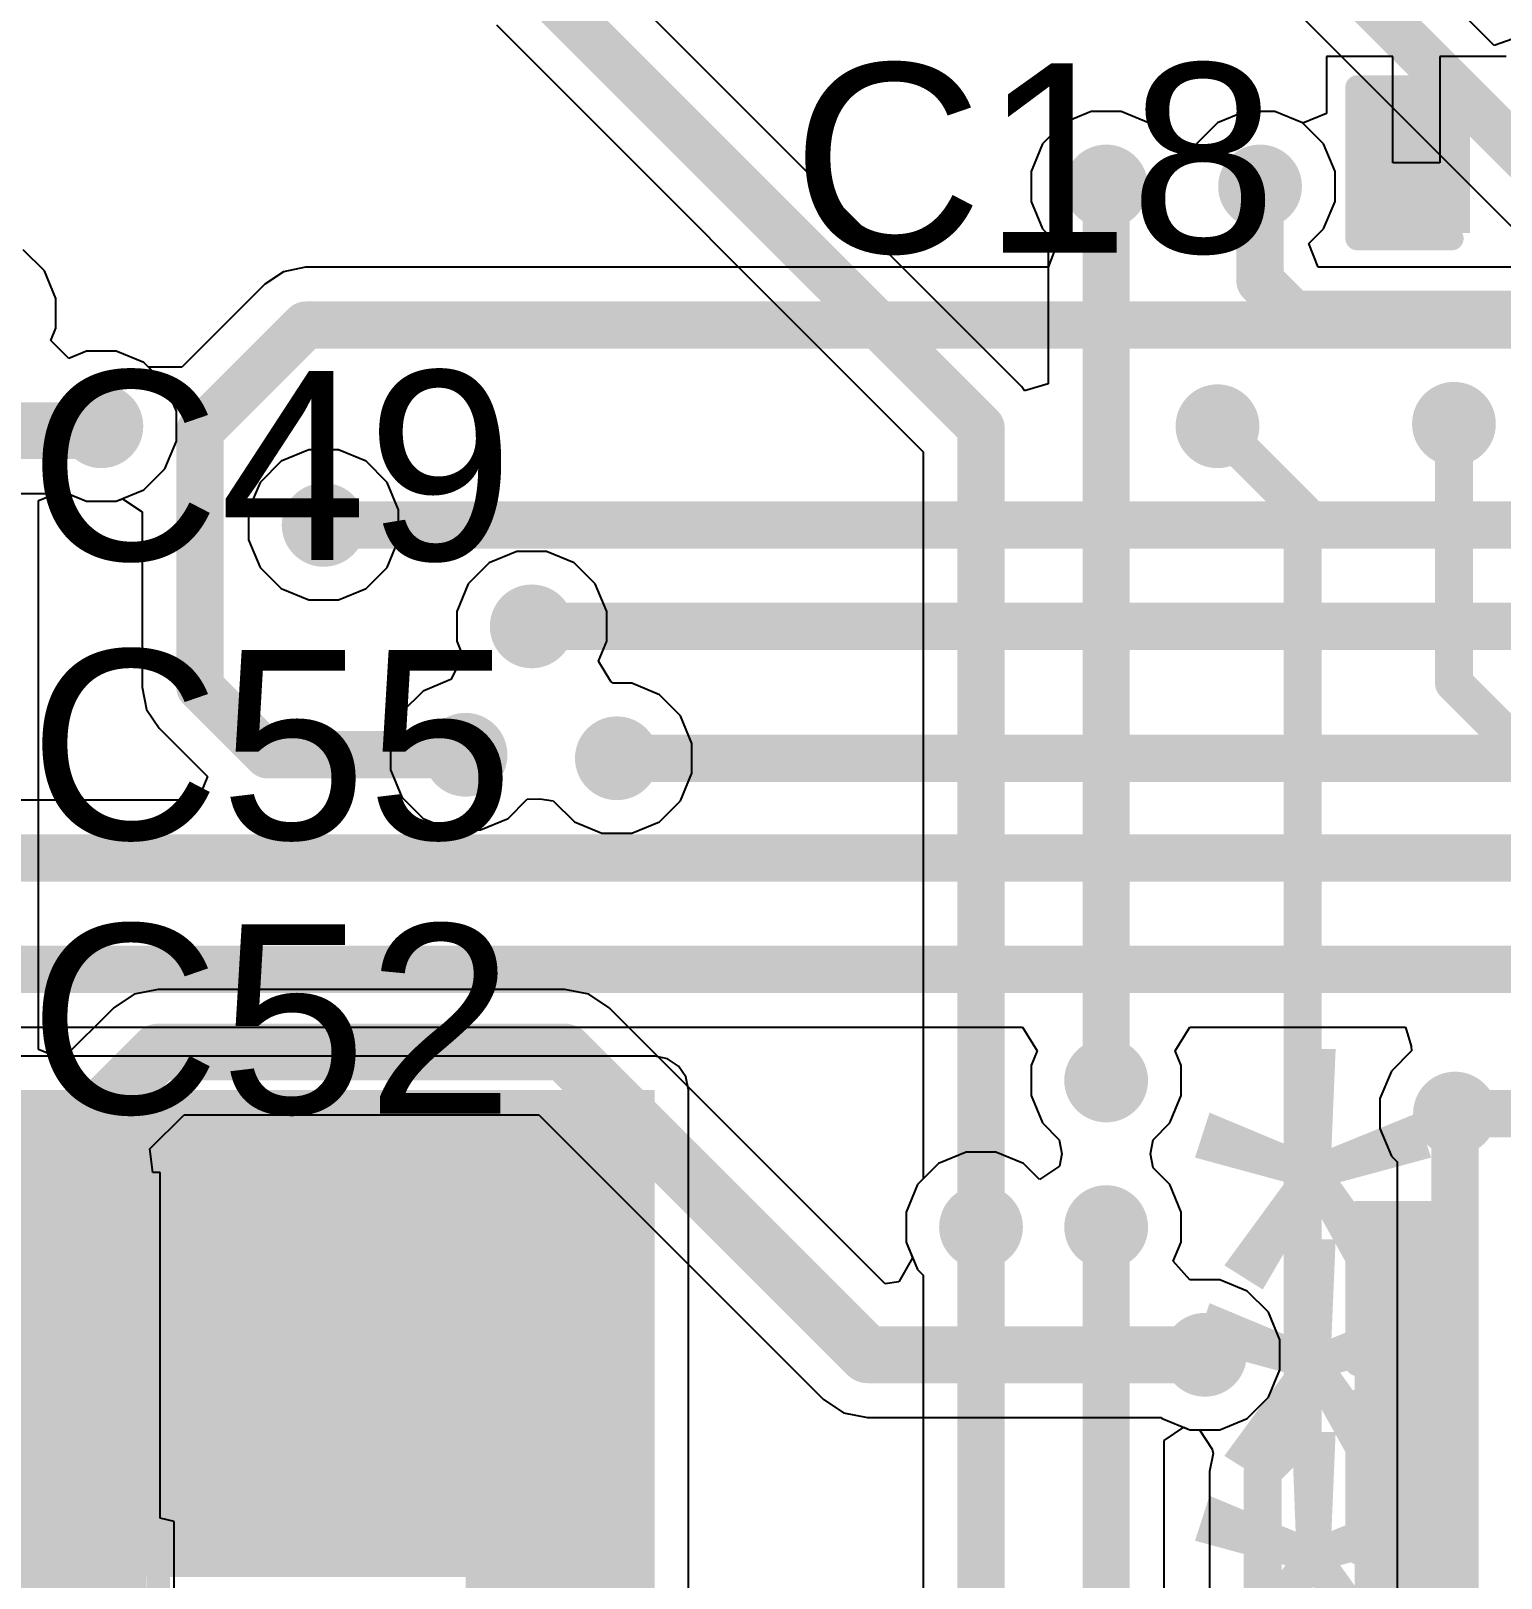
# Model space of a CAD drawing. Header units: millimetres. Extents: x -5.5 to 48.8, y -1.4 to 42.1.
# Drawn here: x 8.18 to 16.08, y 19.15 to 27.45 of the extents above; entities that cross this region are included whole.
import ezdxf

# ---------------------------------------------------------------- set-up
doc = ezdxf.new("R2010")
doc.units = ezdxf.units.MM
for name, color, linetype in [('BottomLayer', 5, 'Continuous'), ('TopLayer', 1, 'Continuous'), ('TopOverlay', 2, 'Continuous'), ('TopPaste', 8, 'Continuous'), ('TopSolder', 216, 'Continuous'), ('ViaHoleLayer', 16, 'Continuous')]:
    doc.layers.add(name, color=color, linetype=linetype)
doc.styles.add('Arial', font='', dxfattribs={"height": 0.2})
doc.styles.get('Arial').set_extended_font_data('Arial')

# ---------------------------------------------------------------- blocks, each defined once
blk = doc.blocks.new('HTSSOP_16_27')
at = {"layer": 'TopLayer'}
for points in [[(-3.65, 2.5), (-2.15, 2.5), (-2.15, 2.05), (-3.65, 2.05)], [(-1.7, 2.5), (1.7, 2.5), (1.7, -2.5), (-1.7, -2.5)], [(2.15, 2.5), (3.65, 2.5), (3.65, 2.05), (2.15, 2.05)], [(-3.65, 1.85), (-2.15, 1.85), (-2.15, 1.4), (-3.65, 1.4)], [(2.15, 1.85), (3.65, 1.85), (3.65, 1.4), (2.15, 1.4)], [(-3.65, 1.2), (-2.15, 1.2), (-2.15, 0.75), (-3.65, 0.75)], [(2.15, 1.2), (3.65, 1.2), (3.65, 0.75), (2.15, 0.75)], [(-3.65, 0.55), (-2.15, 0.55), (-2.15, 0.1), (-3.65, 0.1)], [(2.15, 0.55), (3.65, 0.55), (3.65, 0.1), (2.15, 0.1)], [(-3.65, -0.1), (-2.15, -0.1), (-2.15, -0.55), (-3.65, -0.55)], [(2.15, -0.1), (3.65, -0.1), (3.65, -0.55), (2.15, -0.55)], [(-3.65, -0.75), (-2.15, -0.75), (-2.15, -1.2), (-3.65, -1.2)], [(2.15, -0.75), (3.65, -0.75), (3.65, -1.2), (2.15, -1.2)], [(-3.65, -1.4), (-2.15, -1.4), (-2.15, -1.85), (-3.65, -1.85)], [(2.15, -1.4), (3.65, -1.4), (3.65, -1.85), (2.15, -1.85)], [(-3.65, -2.05), (-2.15, -2.05), (-2.15, -2.5), (-3.65, -2.5)], [(2.15, -2.05), (3.65, -2.05), (3.65, -2.5), (2.15, -2.5)]]:
    blk.add_hatch(color=1, dxfattribs=at).paths.add_polyline_path(points)
at = {"layer": 'TopPaste'}
for points in [[(-3.65, 2.5), (-2.15, 2.5), (-2.15, 2.05), (-3.65, 2.05)], [(-1.7, 2.5), (1.7, 2.5), (1.7, -2.5), (-1.7, -2.5)], [(2.15, 2.5), (3.65, 2.5), (3.65, 2.05), (2.15, 2.05)], [(-3.65, 1.85), (-2.15, 1.85), (-2.15, 1.4), (-3.65, 1.4)], [(2.15, 1.85), (3.65, 1.85), (3.65, 1.4), (2.15, 1.4)], [(-3.65, 1.2), (-2.15, 1.2), (-2.15, 0.75), (-3.65, 0.75)], [(2.15, 1.2), (3.65, 1.2), (3.65, 0.75), (2.15, 0.75)], [(-3.65, 0.55), (-2.15, 0.55), (-2.15, 0.1), (-3.65, 0.1)], [(2.15, 0.55), (3.65, 0.55), (3.65, 0.1), (2.15, 0.1)], [(-3.65, -0.1), (-2.15, -0.1), (-2.15, -0.55), (-3.65, -0.55)], [(2.15, -0.1), (3.65, -0.1), (3.65, -0.55), (2.15, -0.55)], [(-3.65, -0.75), (-2.15, -0.75), (-2.15, -1.2), (-3.65, -1.2)], [(2.15, -0.75), (3.65, -0.75), (3.65, -1.2), (2.15, -1.2)], [(-3.65, -1.4), (-2.15, -1.4), (-2.15, -1.85), (-3.65, -1.85)], [(2.15, -1.4), (3.65, -1.4), (3.65, -1.85), (2.15, -1.85)], [(-3.65, -2.05), (-2.15, -2.05), (-2.15, -2.5), (-3.65, -2.5)], [(2.15, -2.05), (3.65, -2.05), (3.65, -2.5), (2.15, -2.5)]]:
    blk.add_hatch(color=8, dxfattribs=at).paths.add_polyline_path(points)
at = {"layer": 'TopSolder'}
for points in [[(-3.7516, 2.6016), (-2.0484, 2.6016), (-2.0484, 1.9484), (-3.7516, 1.9484)], [(-1.8016, 2.6016), (1.8016, 2.6016), (1.8016, -2.6016), (-1.8016, -2.6016)], [(2.0484, 2.6016), (3.7516, 2.6016), (3.7516, 1.9484), (2.0484, 1.9484)], [(-3.7516, 1.9516), (-2.0484, 1.9516), (-2.0484, 1.2984), (-3.7516, 1.2984)], [(2.0484, 1.9516), (3.7516, 1.9516), (3.7516, 1.2984), (2.0484, 1.2984)], [(-3.7516, 1.3016), (-2.0484, 1.3016), (-2.0484, 0.6484), (-3.7516, 0.6484)], [(2.0484, 1.3016), (3.7516, 1.3016), (3.7516, 0.6484), (2.0484, 0.6484)], [(-3.7516, 0.6516), (-2.0484, 0.6516), (-2.0484, -0.0016), (-3.7516, -0.0016)], [(2.0484, 0.6516), (3.7516, 0.6516), (3.7516, -0.0016), (2.0484, -0.0016)], [(-3.7516, 0.0016), (-2.0484, 0.0016), (-2.0484, -0.6516), (-3.7516, -0.6516)], [(2.0484, 0.0016), (3.7516, 0.0016), (3.7516, -0.6516), (2.0484, -0.6516)], [(-3.7516, -0.6484), (-2.0484, -0.6484), (-2.0484, -1.3016), (-3.7516, -1.3016)], [(2.0484, -0.6484), (3.7516, -0.6484), (3.7516, -1.3016), (2.0484, -1.3016)], [(-3.7516, -1.2984), (-2.0484, -1.2984), (-2.0484, -1.9516), (-3.7516, -1.9516)], [(2.0484, -1.2984), (3.7516, -1.2984), (3.7516, -1.9516), (2.0484, -1.9516)], [(-3.7516, -1.9484), (-2.0484, -1.9484), (-2.0484, -2.6016), (-3.7516, -2.6016)], [(2.0484, -1.9484), (3.7516, -1.9484), (3.7516, -2.6016), (2.0484, -2.6016)]]:
    blk.add_hatch(color=216, dxfattribs=at).paths.add_polyline_path(points)
at = {"layer": 'TopOverlay', "const_width": 0.127}
for points in [[(-1.9812, 2.667), (1.9812, 2.667)], [(-3.937, 2.413), (-3.937, 2.159)], [(-3.937, 2.413), (-3.81, 2.286)], [(-3.81, 2.286), (-3.937, 2.159)], [(-1.9812, -2.667), (1.9812, -2.667)]]:
    blk.add_lwpolyline(points, dxfattribs=at)
at = {"layer": 'TopOverlay', "const_width": 0.0635}
for points in [[(-2.013, 2.667, 1), (-1.9494, 2.667, 1)], [(1.9494, 2.667, 1), (2.013, 2.667, 1)], [(-3.9688, 2.413, 1), (-3.9053, 2.413, 1)], [(-3.9688, 2.413, 1), (-3.9053, 2.413, 1)], [(-3.8418, 2.286, 1), (-3.7782, 2.286, 1)], [(-3.8418, 2.286, 1), (-3.7782, 2.286, 1)], [(-3.9688, 2.159, 1), (-3.9053, 2.159, 1)], [(-3.9688, 2.159, 1), (-3.9053, 2.159, 1)], [(-2.013, -2.667, 1), (-1.9494, -2.667, 1)], [(1.9494, -2.667, 1), (2.013, -2.667, 1)]]:
    blk.add_lwpolyline(points, format="xyb", close=True, dxfattribs=at)
blk = doc.blocks.new('C___0402_108')
at = {"layer": 'TopLayer'}
for points in [[(-0.6985, -0.3175), (-0.6985, 0.3175), (-0.2413, 0.3175), (-0.2413, -0.3175)], [(0.2413, -0.3175), (0.2413, 0.3175), (0.6985, 0.3175), (0.6985, -0.3175)]]:
    blk.add_hatch(color=1, dxfattribs=at).paths.add_polyline_path(points)
at = {"layer": 'TopPaste'}
for points in [[(-0.6985, -0.3175), (-0.6985, 0.3175), (-0.2413, 0.3175), (-0.2413, -0.3175)], [(0.2413, -0.3175), (0.2413, 0.3175), (0.6985, 0.3175), (0.6985, -0.3175)]]:
    blk.add_hatch(color=8, dxfattribs=at).paths.add_polyline_path(points)
at = {"layer": 'TopSolder'}
for points in [[(-0.7585, -0.3775), (-0.7585, 0.3775), (-0.1813, 0.3775), (-0.1813, -0.3775)], [(0.1813, -0.3775), (0.1813, 0.3775), (0.7585, 0.3775), (0.7585, -0.3775)]]:
    blk.add_hatch(color=216, dxfattribs=at).paths.add_polyline_path(points)
at = {"layer": 'TopOverlay', "const_width": 0.127}
for points in [[(-0.7874, -0.4064), (-0.7874, 0.4064)], [(-0.7874, 0.4064), (-0.2794, 0.4064)], [(0.2794, 0.4064), (0.7874, 0.4064)], [(0.7874, -0.4064), (0.7874, 0.4064)], [(-0.7874, -0.4064), (-0.2794, -0.4064)], [(0.2794, -0.4064), (0.7874, -0.4064)]]:
    blk.add_lwpolyline(points, dxfattribs=at)
at = {"layer": 'TopOverlay', "const_width": 0.0635}
for points in [[(-0.8191, 0.4064, 1), (-0.7556, 0.4064, 1)], [(-0.8191, 0.4064, 1), (-0.7556, 0.4064, 1)], [(-0.3111, 0.4064, 1), (-0.2477, 0.4064, 1)], [(0.2477, 0.4064, 1), (0.3111, 0.4064, 1)], [(0.7556, 0.4064, 1), (0.8191, 0.4064, 1)], [(0.7556, 0.4064, 1), (0.8191, 0.4064, 1)], [(-0.8191, -0.4064, 1), (-0.7556, -0.4064, 1)], [(-0.8191, -0.4064, 1), (-0.7556, -0.4064, 1)], [(-0.3111, -0.4064, 1), (-0.2477, -0.4064, 1)], [(0.2477, -0.4064, 1), (0.3111, -0.4064, 1)], [(0.7556, -0.4064, 1), (0.8191, -0.4064, 1)], [(0.7556, -0.4064, 1), (0.8191, -0.4064, 1)]]:
    blk.add_lwpolyline(points, format="xyb", close=True, dxfattribs=at)
blk = doc.blocks.new('C___0402_112')
at = {"layer": 'TopLayer'}
for points in [[(-0.6985, -0.3175), (-0.6985, 0.3175), (-0.2413, 0.3175), (-0.2413, -0.3175)], [(0.2413, -0.3175), (0.2413, 0.3175), (0.6985, 0.3175), (0.6985, -0.3175)]]:
    blk.add_hatch(color=1, dxfattribs=at).paths.add_polyline_path(points)
at = {"layer": 'TopPaste'}
for points in [[(-0.6985, -0.3175), (-0.6985, 0.3175), (-0.2413, 0.3175), (-0.2413, -0.3175)], [(0.2413, -0.3175), (0.2413, 0.3175), (0.6985, 0.3175), (0.6985, -0.3175)]]:
    blk.add_hatch(color=8, dxfattribs=at).paths.add_polyline_path(points)
at = {"layer": 'TopSolder'}
for points in [[(-0.7585, -0.3775), (-0.7585, 0.3775), (-0.1813, 0.3775), (-0.1813, -0.3775)], [(0.1813, -0.3775), (0.1813, 0.3775), (0.7585, 0.3775), (0.7585, -0.3775)]]:
    blk.add_hatch(color=216, dxfattribs=at).paths.add_polyline_path(points)
at = {"layer": 'TopOverlay', "const_width": 0.127}
for points in [[(-0.7874, -0.4064), (-0.7874, 0.4064)], [(-0.7874, 0.4064), (-0.2794, 0.4064)], [(0.2794, 0.4064), (0.7874, 0.4064)], [(0.7874, -0.4064), (0.7874, 0.4064)], [(-0.7874, -0.4064), (-0.2794, -0.4064)], [(0.2794, -0.4064), (0.7874, -0.4064)]]:
    blk.add_lwpolyline(points, dxfattribs=at)
at = {"layer": 'TopOverlay', "const_width": 0.0635}
for points in [[(-0.8191, 0.4064, 1), (-0.7556, 0.4064, 1)], [(-0.8191, 0.4064, 1), (-0.7556, 0.4064, 1)], [(-0.3111, 0.4064, 1), (-0.2477, 0.4064, 1)], [(0.2477, 0.4064, 1), (0.3111, 0.4064, 1)], [(0.7556, 0.4064, 1), (0.8191, 0.4064, 1)], [(0.7556, 0.4064, 1), (0.8191, 0.4064, 1)], [(-0.8191, -0.4064, 1), (-0.7556, -0.4064, 1)], [(-0.8191, -0.4064, 1), (-0.7556, -0.4064, 1)], [(-0.3111, -0.4064, 1), (-0.2477, -0.4064, 1)], [(0.2477, -0.4064, 1), (0.3111, -0.4064, 1)], [(0.7556, -0.4064, 1), (0.8191, -0.4064, 1)], [(0.7556, -0.4064, 1), (0.8191, -0.4064, 1)]]:
    blk.add_lwpolyline(points, format="xyb", close=True, dxfattribs=at)
blk = doc.blocks.new('C___0402_117')
at = {"layer": 'TopLayer'}
for points in [[(-0.6985, -0.3175), (-0.6985, 0.3175), (-0.2413, 0.3175), (-0.2413, -0.3175)], [(0.2413, -0.3175), (0.2413, 0.3175), (0.6985, 0.3175), (0.6985, -0.3175)]]:
    blk.add_hatch(color=1, dxfattribs=at).paths.add_polyline_path(points)
at = {"layer": 'TopPaste'}
for points in [[(-0.6985, -0.3175), (-0.6985, 0.3175), (-0.2413, 0.3175), (-0.2413, -0.3175)], [(0.2413, -0.3175), (0.2413, 0.3175), (0.6985, 0.3175), (0.6985, -0.3175)]]:
    blk.add_hatch(color=8, dxfattribs=at).paths.add_polyline_path(points)
at = {"layer": 'TopSolder'}
for points in [[(-0.7585, -0.3775), (-0.7585, 0.3775), (-0.1813, 0.3775), (-0.1813, -0.3775)], [(0.1813, -0.3775), (0.1813, 0.3775), (0.7585, 0.3775), (0.7585, -0.3775)]]:
    blk.add_hatch(color=216, dxfattribs=at).paths.add_polyline_path(points)
at = {"layer": 'TopOverlay', "const_width": 0.127}
for points in [[(-0.7874, 0.4064), (-0.2794, 0.4064)], [(-0.7874, -0.4064), (-0.7874, 0.4064)], [(0.2794, 0.4064), (0.7874, 0.4064)], [(0.7874, -0.4064), (0.7874, 0.4064)], [(-0.7874, -0.4064), (-0.2794, -0.4064)], [(0.2794, -0.4064), (0.7874, -0.4064)]]:
    blk.add_lwpolyline(points, dxfattribs=at)
at = {"layer": 'TopOverlay', "const_width": 0.0635}
for points in [[(-0.8191, 0.4064, 1), (-0.7556, 0.4064, 1)], [(-0.8191, 0.4064, 1), (-0.7556, 0.4064, 1)], [(-0.3111, 0.4064, 1), (-0.2477, 0.4064, 1)], [(0.2477, 0.4064, 1), (0.3111, 0.4064, 1)], [(0.7556, 0.4064, 1), (0.8191, 0.4064, 1)], [(0.7556, 0.4064, 1), (0.8191, 0.4064, 1)], [(-0.8191, -0.4064, 1), (-0.7556, -0.4064, 1)], [(-0.8191, -0.4064, 1), (-0.7556, -0.4064, 1)], [(-0.3111, -0.4064, 1), (-0.2477, -0.4064, 1)], [(0.2477, -0.4064, 1), (0.3111, -0.4064, 1)], [(0.7556, -0.4064, 1), (0.8191, -0.4064, 1)], [(0.7556, -0.4064, 1), (0.8191, -0.4064, 1)]]:
    blk.add_lwpolyline(points, format="xyb", close=True, dxfattribs=at)

msp = doc.modelspace()

# ---------------------------------------------------------------- hatches: boundary and pattern name
at = {"layer": 'BottomLayer'}
h = msp.add_hatch(color=5, dxfattribs=at)
edge = h.paths.add_edge_path()
edge.add_arc((13.9563, 26.6192), 0.225, 0, 360)
h = msp.add_hatch(color=5, dxfattribs=at)
edge = h.paths.add_edge_path()
edge.add_arc((14.7828, 26.6192), 0.225, 0, 360)
h = msp.add_hatch(color=5, dxfattribs=at)
edge = h.paths.add_edge_path()
edge.add_arc((8.5598, 25.3317), 0.225, 0, 360)
h = msp.add_hatch(color=5, dxfattribs=at)
edge = h.paths.add_edge_path()
edge.add_arc((14.5542, 25.3317), 0.225, 0, 360)
h = msp.add_hatch(color=5, dxfattribs=at)
edge = h.paths.add_edge_path()
edge.add_arc((15.8242, 25.3448), 0.225, 0, 360)
h = msp.add_hatch(color=5, dxfattribs=at)
edge = h.paths.add_edge_path()
edge.add_arc((9.7536, 24.8019), 0.225, 0, 360)
h = msp.add_hatch(color=5, dxfattribs=at)
edge = h.paths.add_edge_path()
edge.add_arc((10.8712, 24.257), 0.225, 0, 360)
h = msp.add_hatch(color=5, dxfattribs=at)
edge = h.paths.add_edge_path()
edge.add_arc((10.5156, 23.5676), 0.225, 0, 360)
h = msp.add_hatch(color=5, dxfattribs=at)
edge = h.paths.add_edge_path()
edge.add_arc((11.3284, 23.5487), 0.225, 0, 360)
h = msp.add_hatch(color=5, dxfattribs=at)
edge = h.paths.add_edge_path()
edge.add_arc((13.9563, 21.8186), 0.225, 0, 360)
h = msp.add_hatch(color=5, dxfattribs=at)
edge = h.paths.add_edge_path()
edge.add_arc((15.8298, 21.6408), 0.225, 0, 360)
for points in [[(5.7912, 19.1516), (11.5316, 19.1516), (11.5316, 21.7678), (5.7912, 21.7678)], [(10.5156, 7.2898), (11.5316, 7.2898), (11.5316, 20.32), (10.5156, 20.32)]]:
    msp.add_hatch(color=5, dxfattribs=at).paths.add_polyline_path(points)
h = msp.add_hatch(color=5, dxfattribs=at)
edge = h.paths.add_edge_path()
edge.add_arc((13.2842, 21.0312), 0.225, 0, 360)
h = msp.add_hatch(color=5, dxfattribs=at)
edge = h.paths.add_edge_path()
edge.add_arc((13.9563, 21.0312), 0.225, 0, 360)
h = msp.add_hatch(color=5, dxfattribs=at)
edge = h.paths.add_edge_path()
edge.add_arc((14.4861, 20.3454), 0.225, 0, 360)
at = {"layer": 'TopLayer'}
h = msp.add_hatch(color=1, dxfattribs=at)
edge = h.paths.add_edge_path()
edge.add_arc((13.9563, 26.6192), 0.225, 0, 360)
h = msp.add_hatch(color=1, dxfattribs=at)
edge = h.paths.add_edge_path()
edge.add_arc((14.7828, 26.6192), 0.225, 0, 360)
h = msp.add_hatch(color=1, dxfattribs=at)
edge = h.paths.add_edge_path()
edge.add_arc((8.5598, 25.3317), 0.225, 0, 360)
h = msp.add_hatch(color=1, dxfattribs=at)
edge = h.paths.add_edge_path()
edge.add_arc((14.5542, 25.3317), 0.225, 0, 360)
h = msp.add_hatch(color=1, dxfattribs=at)
edge = h.paths.add_edge_path()
edge.add_arc((15.8242, 25.3448), 0.225, 0, 360)
h = msp.add_hatch(color=1, dxfattribs=at)
edge = h.paths.add_edge_path()
edge.add_arc((9.7536, 24.8019), 0.225, 0, 360)
h = msp.add_hatch(color=1, dxfattribs=at)
edge = h.paths.add_edge_path()
edge.add_arc((10.8712, 24.257), 0.225, 0, 360)
h = msp.add_hatch(color=1, dxfattribs=at)
edge = h.paths.add_edge_path()
edge.add_arc((10.5156, 23.5676), 0.225, 0, 360)
h = msp.add_hatch(color=1, dxfattribs=at)
edge = h.paths.add_edge_path()
edge.add_arc((11.3284, 23.5487), 0.225, 0, 360)
h = msp.add_hatch(color=1, dxfattribs=at)
edge = h.paths.add_edge_path()
edge.add_arc((13.9563, 21.8186), 0.225, 0, 360)
h = msp.add_hatch(color=1, dxfattribs=at)
edge = h.paths.add_edge_path()
edge.add_arc((15.8298, 21.6408), 0.225, 0, 360)
h = msp.add_hatch(color=1, dxfattribs=at)
edge = h.paths.add_edge_path()
edge.add_arc((13.2842, 21.0312), 0.225, 0, 360)
h = msp.add_hatch(color=1, dxfattribs=at)
edge = h.paths.add_edge_path()
edge.add_arc((13.9563, 21.0312), 0.225, 0, 360)
msp.add_hatch(color=1, dxfattribs=at).paths.add_polyline_path([(15.2908, 16.0528), (15.8496, 16.0528), (15.8496, 21.0566), (15.2908, 21.0566)])
h = msp.add_hatch(color=1, dxfattribs=at)
edge = h.paths.add_edge_path()
edge.add_arc((14.4861, 20.3454), 0.225, 0, 360)
at = {"layer": 'ViaHoleLayer'}
h = msp.add_hatch(color=16, dxfattribs=at)
edge = h.paths.add_edge_path()
edge.add_arc((13.9563, 26.6192), 0.1, 0, 360)
h = msp.add_hatch(color=16, dxfattribs=at)
edge = h.paths.add_edge_path()
edge.add_arc((14.7828, 26.6192), 0.1, 0, 360)
h = msp.add_hatch(color=16, dxfattribs=at)
edge = h.paths.add_edge_path()
edge.add_arc((8.5598, 25.3317), 0.1, 0, 360)
h = msp.add_hatch(color=16, dxfattribs=at)
edge = h.paths.add_edge_path()
edge.add_arc((14.5542, 25.3317), 0.1, 0, 360)
h = msp.add_hatch(color=16, dxfattribs=at)
edge = h.paths.add_edge_path()
edge.add_arc((15.8242, 25.3448), 0.1, 0, 360)
h = msp.add_hatch(color=16, dxfattribs=at)
edge = h.paths.add_edge_path()
edge.add_arc((9.7536, 24.8019), 0.1, 0, 360)
h = msp.add_hatch(color=16, dxfattribs=at)
edge = h.paths.add_edge_path()
edge.add_arc((10.8712, 24.257), 0.1, 0, 360)
h = msp.add_hatch(color=16, dxfattribs=at)
edge = h.paths.add_edge_path()
edge.add_arc((10.5156, 23.5676), 0.1, 0, 360)
h = msp.add_hatch(color=16, dxfattribs=at)
edge = h.paths.add_edge_path()
edge.add_arc((11.3284, 23.5487), 0.1, 0, 360)
h = msp.add_hatch(color=16, dxfattribs=at)
edge = h.paths.add_edge_path()
edge.add_arc((13.9563, 21.8186), 0.1, 0, 360)
h = msp.add_hatch(color=16, dxfattribs=at)
edge = h.paths.add_edge_path()
edge.add_arc((15.8298, 21.6408), 0.1, 0, 360)
h = msp.add_hatch(color=16, dxfattribs=at)
edge = h.paths.add_edge_path()
edge.add_arc((13.2842, 21.0312), 0.1, 0, 360)
h = msp.add_hatch(color=16, dxfattribs=at)
edge = h.paths.add_edge_path()
edge.add_arc((13.9563, 21.0312), 0.1, 0, 360)
h = msp.add_hatch(color=16, dxfattribs=at)
edge = h.paths.add_edge_path()
edge.add_arc((14.4861, 20.3454), 0.1, 0, 360)

# ---------------------------------------------------------------- linework, layer by layer
at = {"layer": 'BottomLayer'}
for p, q in [((16.0407, 27.3756), (15.5036, 27.9127)), ((14.9589, 27.5784), (16.2346, 26.3027)), ((16.1735, 27.4224), (16.0407, 27.3756)), ((13.8762, 27.022), (13.7282, 26.9607)), ((14.0365, 27.022), (13.8762, 27.022)), ((14.1845, 26.9607), (14.0365, 27.022)), ((14.7027, 27.022), (14.5546, 26.9607)), ((14.8629, 27.022), (14.7027, 27.022)), ((15.011, 26.9607), (14.8629, 27.022)), ((13.7282, 26.9607), (13.6149, 26.8474)), ((14.2978, 26.8474), (14.1845, 26.9607)), ((14.5546, 26.9607), (14.4413, 26.8474)), ((15.1243, 26.8474), (15.011, 26.9607)), ((13.6149, 26.8474), (13.5535, 26.6993)), ((14.3008, 26.8401), (14.2978, 26.8474)), ((14.4383, 26.8401), (14.3008, 26.8401)), ((14.4413, 26.8474), (14.4383, 26.8401)), ((15.1856, 26.6993), (15.1243, 26.8474)), ((13.5535, 26.6993), (13.5535, 26.5391)), ((15.1856, 26.5391), (15.1856, 26.6993)), ((13.5535, 26.5391), (13.6149, 26.391)), ((15.1243, 26.391), (15.1856, 26.5391)), ((13.6149, 26.391), (13.6935, 26.3124)), ((15.0456, 26.3124), (15.1243, 26.391)), ((8.2536, 26.1664), (8.1403, 26.2797)), ((13.6935, 26.3124), (13.6445, 26.1854)), ((15.0946, 26.1854), (15.0456, 26.3124)), ((9.6567, 26.1854), (9.5378, 26.1617)), ((13.6445, 26.1854), (9.6567, 26.1854)), ((16.186, 26.1854), (15.0946, 26.1854)), ((8.3149, 26.0183), (8.2536, 26.1664)), ((9.437, 26.0943), (8.9914, 25.6488)), ((9.5378, 26.1617), (9.437, 26.0943)), ((8.3149, 25.8581), (8.3149, 26.0183)), ((8.2877, 25.7924), (8.3149, 25.8581)), ((8.3849, 25.6952), (8.2877, 25.7924)), ((8.4797, 25.7345), (8.3849, 25.6952)), ((8.6399, 25.7345), (8.4797, 25.7345)), ((8.788, 25.6732), (8.6399, 25.7345)), ((8.8121, 25.649), (8.788, 25.6732)), ((8.9914, 25.6488), (8.8121, 25.649)), ((4.5433, 24.9713), (8.3772, 24.9713)), ((8.3772, 24.9713), (8.4797, 24.9289)), ((8.4797, 24.9289), (8.6399, 24.9289)), ((8.6399, 24.9289), (8.6732, 24.9427)), ((8.6732, 24.9427), (8.7788, 24.8721)), ((8.7788, 24.8721), (8.7788, 23.9304)), ((8.7788, 23.9304), (8.8025, 23.8115)), ((8.8025, 23.8115), (8.8699, 23.7107)), ((8.8699, 23.7107), (9.1303, 23.4502)), ((9.1303, 23.4502), (9.0777, 23.3232)), ((9.0777, 23.3232), (7.6412, 23.3232)), ((6.3911, 22.1042), (13.5064, 22.1042)), ((13.5064, 22.1042), (13.5861, 21.9772)), ((14.3266, 21.9772), (14.4063, 22.1042)), ((14.4063, 22.1042), (15.5642, 22.1042)), ((15.5642, 22.1042), (15.5951, 22.0035)), ((11.5316, 21.9491), (5.7912, 21.9491)), ((11.601, 21.9353), (11.5316, 21.9491)), ((11.6598, 21.896), (11.601, 21.9353)), ((13.5861, 21.9772), (13.5535, 21.8987)), ((14.3591, 21.8987), (14.3266, 21.9772)), ((15.5966, 21.9772), (15.4883, 21.869)), ((15.5951, 22.0035), (15.5966, 21.9772)), ((11.6991, 21.8372), (11.6598, 21.896)), ((13.5535, 21.8987), (13.5535, 21.7385)), ((14.3591, 21.7385), (14.3591, 21.8987)), ((15.4883, 21.869), (15.427, 21.7209)), ((11.7129, 21.7678), (11.6991, 21.8372)), ((11.7129, 20.32), (11.7129, 21.7678)), ((13.5535, 21.7385), (13.6149, 21.5904)), ((14.2978, 21.5904), (14.3591, 21.7385)), ((15.427, 21.7209), (15.427, 21.5607)), ((13.6149, 21.5904), (13.7048, 21.5005)), ((14.2079, 21.5005), (14.2978, 21.5904)), ((15.427, 21.5607), (15.4883, 21.4126)), ((13.7048, 21.5005), (13.7186, 21.4249)), ((14.194, 21.4249), (14.2079, 21.5005)), ((13.056, 21.3727), (12.9427, 21.2594)), ((13.2041, 21.434), (13.056, 21.3727)), ((13.3643, 21.434), (13.2041, 21.434)), ((13.5124, 21.3727), (13.3643, 21.434)), ((13.5983, 21.2868), (13.5124, 21.3727)), ((13.7064, 21.3582), (13.5983, 21.2868)), ((13.7186, 21.4249), (13.7064, 21.3582)), ((14.2079, 21.3493), (14.194, 21.4249)), ((15.4883, 21.4126), (15.519, 21.3819)), ((15.519, 21.3819), (15.519, 15.9357)), ((14.2978, 21.2594), (14.2079, 21.3493)), ((12.9427, 21.2594), (12.8814, 21.1113)), ((14.3591, 21.1113), (14.2978, 21.2594)), ((12.8814, 21.1113), (12.8814, 20.9511)), ((14.3591, 20.9511), (14.3591, 21.1113)), ((12.8814, 20.9511), (12.9427, 20.803)), ((14.3167, 20.8487), (14.3591, 20.9511)), ((12.9427, 20.803), (12.9734, 20.7723)), ((12.9734, 20.7723), (12.9734, 16.4355)), ((14.406, 20.7482), (14.3167, 20.8487)), ((14.5663, 20.7482), (14.406, 20.7482)), ((14.7143, 20.6869), (14.5663, 20.7482)), ((14.8276, 20.5736), (14.7143, 20.6869)), ((14.8889, 20.4255), (14.8276, 20.5736)), ((14.8889, 20.2653), (14.8889, 20.4255)), ((11.7129, 16.4753), (11.7129, 20.32)), ((14.8276, 20.1172), (14.8889, 20.2653)), ((14.7143, 20.0039), (14.8276, 20.1172)), ((14.2671, 19.8858), (14.3727, 19.9564)), ((14.3727, 19.9564), (14.406, 19.9426)), ((14.406, 19.9426), (14.5663, 19.9426)), ((14.5663, 19.9426), (14.7143, 20.0039)), ((14.2671, 18.66), (14.2671, 19.8858))]:
    msp.add_line(p, q, dxfattribs=at)
for points, const_width in [([(15.0876, 27.8892), (16.9394, 26.0374)], 0.254), ([(9.0896, 25.3075), (9.6567, 25.8746)], 0.254), ([(9.6567, 25.8746), (16.3656, 25.8746)], 0.254), ([(4.4038, 25.308), (8.5361, 25.308)], 0.3048), ([(8.5361, 25.308), (8.5598, 25.3317)], 0.3048), ([(9.0896, 23.9304), (9.0896, 25.3075)], 0.254), ([(9.7536, 24.8019), (16.3811, 24.8019)], 0.254), ([(10.8712, 24.257), (16.891, 24.257)], 0.254), ([(9.0896, 23.9304), (9.4524, 23.5676)], 0.254), ([(9.4524, 23.5676), (10.5156, 23.5676)], 0.254), ([(11.3284, 23.5487), (17.863, 23.5487)], 0.254), ([(7.3823, 23.0124), (18.4536, 23.0124)], 0.254), ([(6.3911, 22.415), (17.018, 22.415)], 0.254), ([(15.8298, 14.4836), (15.8298, 21.4929)], 0.254), ([(13.2842, 21.0312), (13.2842, 21.0833)], 0.254), ([(13.2842, 16.3068), (13.2842, 21.0312)], 0.254), ([(13.9563, 16.8793), (13.9563, 21.0312)], 0.254)]:
    msp.add_lwpolyline(points, dxfattribs=dict(at, const_width=const_width))
for points, const_width in [([(9.5932, 25.8746, 1), (9.7202, 25.8746, 1)], 0.127), ([(9.5932, 25.8746, 1), (9.7202, 25.8746, 1)], 0.127), ([(8.4599, 25.308, 1), (8.6123, 25.308, 1)], 0.1524), ([(8.4599, 25.308, 1), (8.6123, 25.308, 1)], 0.1524), ([(8.4836, 25.3317, 1), (8.636, 25.3317, 1)], 0.1524), ([(9.0261, 25.3075, 1), (9.1531, 25.3075, 1)], 0.127), ([(9.0261, 25.3075, 1), (9.1531, 25.3075, 1)], 0.127), ([(9.6901, 24.8019, 1), (9.8171, 24.8019, 1)], 0.127), ([(10.8077, 24.257, 1), (10.9347, 24.257, 1)], 0.127), ([(9.0261, 23.9304, 1), (9.1531, 23.9304, 1)], 0.127), ([(9.0261, 23.9304, 1), (9.1531, 23.9304, 1)], 0.127), ([(9.3889, 23.5676, 1), (9.5159, 23.5676, 1)], 0.127), ([(9.3889, 23.5676, 1), (9.5159, 23.5676, 1)], 0.127), ([(10.4521, 23.5676, 1), (10.5791, 23.5676, 1)], 0.127), ([(11.2649, 23.5487, 1), (11.3919, 23.5487, 1)], 0.127), ([(15.7663, 21.4929, 1), (15.8933, 21.4929, 1)], 0.127), ([(13.2207, 21.0833, 1), (13.3477, 21.0833, 1)], 0.127), ([(13.2207, 21.0312, 1), (13.3477, 21.0312, 1)], 0.127), ([(13.2207, 21.0312, 1), (13.3477, 21.0312, 1)], 0.127), ([(13.8928, 21.0312, 1), (14.0198, 21.0312, 1)], 0.127)]:
    msp.add_lwpolyline(points, format="xyb", close=True, dxfattribs=dict(at, const_width=const_width))
at = {"layer": 'TopLayer'}
for p, q in [((13.5039, 25.5435), (11.1216, 27.9259)), ((10.6821, 27.4864), (12.9734, 25.1951)), ((15.4951, 27.3177), (15.1395, 27.3177)), ((15.1395, 27.3177), (15.1395, 27.0117)), ((15.4951, 26.7462), (15.4951, 27.3177)), ((16.1047, 27.3177), (15.7491, 27.3177)), ((15.7491, 27.3177), (15.7491, 26.7462)), ((13.8762, 27.022), (13.7282, 26.9607)), ((14.0365, 27.022), (13.8762, 27.022)), ((14.1845, 26.9607), (14.0365, 27.022)), ((14.7027, 27.022), (14.5546, 26.9607)), ((14.8629, 27.022), (14.7027, 27.022)), ((15.011, 26.9607), (14.8629, 27.022)), ((15.1395, 27.0117), (15.0125, 26.9591)), ((13.7282, 26.9607), (13.6149, 26.8474)), ((14.2978, 26.8474), (14.1845, 26.9607)), ((14.5546, 26.9607), (14.4413, 26.8474)), ((15.0125, 26.9591), (15.011, 26.9607)), ((13.6149, 26.8474), (13.5535, 26.6993)), ((14.3008, 26.8401), (14.2978, 26.8474)), ((14.4383, 26.8401), (14.3008, 26.8401)), ((14.4413, 26.8474), (14.4383, 26.8401)), ((13.5535, 26.6993), (13.5535, 26.5391)), ((15.7491, 26.7462), (15.4951, 26.7462)), ((13.5535, 26.5391), (13.6149, 26.391)), ((13.6149, 26.391), (13.6456, 26.3603)), ((13.6456, 26.3603), (13.6456, 25.5602)), ((8.2536, 26.1664), (8.1403, 26.2797)), ((8.3149, 26.0183), (8.2536, 26.1664)), ((8.3149, 25.8581), (8.3149, 26.0183)), ((8.2877, 25.7924), (8.3149, 25.8581)), ((8.3849, 25.6952), (8.2877, 25.7924)), ((8.4797, 25.7345), (8.3849, 25.6952)), ((8.6399, 25.7345), (8.4797, 25.7345)), ((8.788, 25.6732), (8.6399, 25.7345)), ((8.9013, 25.5599), (8.788, 25.6732)), ((8.9626, 25.4118), (8.9013, 25.5599)), ((13.5186, 25.5217), (13.5039, 25.5435)), ((13.6456, 25.5602), (13.5186, 25.5217)), ((8.9626, 25.2516), (8.9626, 25.4118)), ((8.9013, 25.1035), (8.9626, 25.2516)), ((9.6735, 25.2047), (9.5254, 25.1434)), ((9.8337, 25.2047), (9.6735, 25.2047)), ((9.9818, 25.1434), (9.8337, 25.2047)), ((12.9734, 25.1951), (12.9734, 21.2901)), ((8.788, 24.9902), (8.9013, 25.1035)), ((9.5254, 25.1434), (9.4121, 25.0301)), ((10.0951, 25.0301), (9.9818, 25.1434)), ((9.4121, 25.0301), (9.3508, 24.882)), ((10.1564, 24.882), (10.0951, 25.0301)), ((8.2229, 24.933), (8.3499, 24.9827)), ((8.2229, 21.985), (8.2229, 24.933)), ((8.3499, 24.9827), (8.4797, 24.9289)), ((8.4797, 24.9289), (8.6399, 24.9289)), ((8.6399, 24.9289), (8.788, 24.9902)), ((9.3508, 24.882), (9.3508, 24.7218)), ((10.1564, 24.7218), (10.1564, 24.882)), ((9.3508, 24.7218), (9.4121, 24.5737)), ((10.0951, 24.5737), (10.1564, 24.7218)), ((10.643, 24.5985), (10.5297, 24.4852)), ((10.7911, 24.6598), (10.643, 24.5985)), ((10.9513, 24.6598), (10.7911, 24.6598)), ((11.0994, 24.5985), (10.9513, 24.6598)), ((11.2127, 24.4852), (11.0994, 24.5985)), ((9.4121, 24.5737), (9.5254, 24.4604)), ((9.9818, 24.4604), (10.0951, 24.5737)), ((9.5254, 24.4604), (9.6735, 24.3991)), ((9.8337, 24.3991), (9.9818, 24.4604)), ((10.5297, 24.4852), (10.4684, 24.3371)), ((11.274, 24.3371), (11.2127, 24.4852)), ((9.6735, 24.3991), (9.8337, 24.3991)), ((10.4684, 24.3371), (10.4684, 24.1769)), ((11.274, 24.1769), (11.274, 24.3371)), ((10.4684, 24.1769), (10.5013, 24.0974)), ((11.2301, 24.071), (11.274, 24.1769)), ((10.5013, 24.0974), (10.4365, 23.9724)), ((11.2953, 23.9616), (11.2301, 24.071)), ((10.4282, 23.9674), (10.2874, 23.9091)), ((10.4365, 23.9724), (10.4282, 23.9674)), ((11.3077, 23.9515), (11.2953, 23.9616)), ((11.4085, 23.9515), (11.3077, 23.9515)), ((11.5566, 23.8902), (11.4085, 23.9515)), ((10.2874, 23.9091), (10.1741, 23.7958)), ((11.6699, 23.7769), (11.5566, 23.8902)), ((10.1741, 23.7958), (10.1128, 23.6477)), ((11.7312, 23.6288), (11.6699, 23.7769)), ((10.1128, 23.6477), (10.1128, 23.4875)), ((11.7312, 23.4686), (11.7312, 23.6288)), ((10.1128, 23.4875), (10.1741, 23.3394)), ((11.6699, 23.3205), (11.7312, 23.4686)), ((10.1741, 23.3394), (10.2874, 23.2261)), ((10.7438, 23.2261), (10.8462, 23.3285)), ((10.8462, 23.3285), (10.9156, 23.331)), ((10.9156, 23.331), (10.9868, 23.3208)), ((10.9868, 23.3208), (10.9869, 23.3205)), ((10.9869, 23.3205), (11.1002, 23.2072)), ((11.5566, 23.2072), (11.6699, 23.3205)), ((10.2874, 23.2261), (10.4355, 23.1648)), ((10.5957, 23.1648), (10.7438, 23.2261)), ((11.1002, 23.2072), (11.2483, 23.1459)), ((11.4085, 23.1459), (11.5566, 23.2072)), ((10.4355, 23.1648), (10.5957, 23.1648)), ((11.2483, 23.1459), (11.4085, 23.1459)), ((8.7358, 22.282), (8.6265, 22.2091)), ((8.8646, 22.3077), (8.7358, 22.282)), ((11.049, 22.3077), (8.8646, 22.3077)), ((11.1778, 22.282), (11.049, 22.3077)), ((11.2871, 22.2091), (11.1778, 22.282)), ((8.6265, 22.2091), (8.3499, 21.9324)), ((12.7692, 20.7269), (11.2871, 22.2091)), ((8.3499, 21.9324), (8.2229, 21.985)), ((8.8207, 21.451), (9.0041, 21.6343)), ((9.0041, 21.6343), (10.9095, 21.6343)), ((10.9095, 21.6343), (12.4365, 20.1073)), ((8.8369, 21.324), (8.8207, 21.451)), ((8.8754, 21.324), (8.8369, 21.324)), ((8.8754, 19.4684), (8.8754, 21.324)), ((12.9734, 21.2901), (12.9427, 21.2594)), ((12.9427, 21.2594), (12.8814, 21.1113)), ((12.8814, 21.1113), (12.8814, 20.9511)), ((12.8814, 20.9511), (12.9164, 20.8666)), ((12.9164, 20.8666), (12.8434, 20.7364)), ((12.8434, 20.7364), (12.7692, 20.7269)), ((12.4365, 20.1073), (12.5458, 20.0344)), ((12.5458, 20.0344), (12.6746, 20.0087)), ((12.6746, 20.0087), (14.2532, 20.0087)), ((14.2532, 20.0087), (14.258, 20.0039)), ((14.258, 20.0039), (14.406, 19.9426)), ((14.406, 19.9426), (14.4569, 19.9426)), ((14.4569, 19.9426), (14.5261, 19.8393)), ((14.5308, 19.8156), (14.5117, 19.7195)), ((14.5261, 19.8393), (14.5308, 19.8156)), ((14.5117, 19.7195), (14.5117, 19.7194)), ((14.5117, 19.7194), (14.5117, 18.8638)), ((8.9516, 19.4502), (8.8754, 19.4684)), ((8.9516, 17.6232), (8.9516, 19.4502))]:
    msp.add_line(p, q, dxfattribs=at)
for points, const_width in [([(10.7188, 27.8892), (13.2842, 25.3238)], 0.254), ([(13.9563, 21.8186), (13.9563, 26.6192)], 0.254), ([(14.7828, 26.1112), (14.7828, 26.6192)], 0.254), ([(14.7828, 26.1112), (14.9606, 25.9334)], 0.254), ([(14.9606, 25.9334), (16.256, 25.9334)], 0.254), ([(13.2842, 21.0312), (13.2842, 25.3238)], 0.254), ([(14.5542, 25.3317), (15.0114, 24.8745)], 0.2032), ([(15.8242, 23.9522), (15.8242, 25.3448)], 0.2032), ([(15.0114, 19.9343), (15.0114, 24.8745)], 0.2032), ([(15.8242, 23.9522), (17.1933, 22.5831)], 0.2032), ([(8.4726, 21.579), (8.8646, 21.971)], 0.3048), ([(8.8646, 21.971), (11.049, 21.971)], 0.3048), ([(11.049, 21.971), (12.6746, 20.3454)], 0.3048), ([(15.8298, 21.6408), (16.1798, 21.6408)], 0.254), ([(16.1798, 21.6408), (16.5862, 21.2344)], 0.254), ([(8.4726, 20.3962), (8.4726, 21.579)], 0.3048), ([(12.6746, 20.3454), (14.4861, 20.3454)], 0.3048), ([(14.7966, 19.7195), (15.0114, 19.9343)], 0.2032), ([(14.7966, 18.579), (14.7966, 19.7195)], 0.2032)]:
    msp.add_lwpolyline(points, dxfattribs=dict(at, const_width=const_width))
for points, const_width in [([(13.8928, 26.6192, 1), (14.0198, 26.6192, 1)], 0.127), ([(14.7193, 26.6192, 1), (14.8463, 26.6192, 1)], 0.127), ([(14.7193, 26.1112, 1), (14.8463, 26.1112, 1)], 0.127), ([(14.7193, 26.1112, 1), (14.8463, 26.1112, 1)], 0.127), ([(14.8971, 25.9334, 1), (15.0241, 25.9334, 1)], 0.127), ([(14.8971, 25.9334, 1), (15.0241, 25.9334, 1)], 0.127), ([(13.2207, 25.3238, 1), (13.3477, 25.3238, 1)], 0.127), ([(13.2207, 25.3238, 1), (13.3477, 25.3238, 1)], 0.127), ([(14.5034, 25.3317, 1), (14.605, 25.3317, 1)], 0.1016), ([(15.7734, 25.3448, 1), (15.875, 25.3448, 1)], 0.1016), ([(14.9606, 24.8745, 1), (15.0622, 24.8745, 1)], 0.1016), ([(14.9606, 24.8745, 1), (15.0622, 24.8745, 1)], 0.1016), ([(15.7734, 23.9522, 1), (15.875, 23.9522, 1)], 0.1016), ([(15.7734, 23.9522, 1), (15.875, 23.9522, 1)], 0.1016), ([(8.7884, 21.971, 1), (8.9408, 21.971, 1)], 0.1524), ([(8.7884, 21.971, 1), (8.9408, 21.971, 1)], 0.1524), ([(10.9728, 21.971, 1), (11.1252, 21.971, 1)], 0.1524), ([(10.9728, 21.971, 1), (11.1252, 21.971, 1)], 0.1524), ([(13.8928, 21.8186, 1), (14.0198, 21.8186, 1)], 0.127), ([(15.7663, 21.6408, 1), (15.8933, 21.6408, 1)], 0.127), ([(16.1163, 21.6408, 1), (16.2433, 21.6408, 1)], 0.127), ([(16.1163, 21.6408, 1), (16.2433, 21.6408, 1)], 0.127), ([(8.3964, 21.579, 1), (8.5488, 21.579, 1)], 0.1524), ([(8.3964, 21.579, 1), (8.5488, 21.579, 1)], 0.1524), ([(13.2207, 21.0312, 1), (13.3477, 21.0312, 1)], 0.127), ([(8.3964, 20.3962, 1), (8.5488, 20.3962, 1)], 0.1524), ([(12.5984, 20.3454, 1), (12.7508, 20.3454, 1)], 0.1524), ([(12.5984, 20.3454, 1), (12.7508, 20.3454, 1)], 0.1524), ([(14.4099, 20.3454, 1), (14.5623, 20.3454, 1)], 0.1524), ([(14.9606, 19.9343, 1), (15.0622, 19.9343, 1)], 0.1016), ([(14.9606, 19.9343, 1), (15.0622, 19.9343, 1)], 0.1016), ([(14.7458, 19.7195, 1), (14.8474, 19.7195, 1)], 0.1016), ([(14.7458, 19.7195, 1), (14.8474, 19.7195, 1)], 0.1016)]:
    msp.add_lwpolyline(points, format="xyb", close=True, dxfattribs=dict(at, const_width=const_width))

# ---------------------------------------------------------------- block references
for name, p in [('C___0402_117', (16.092, 26.7462)), ('C___0402_112', (16.092, 20.701)), ('C___0402_108', (16.092, 19.6901))]:
    msp.add_blockref(name, p)
at = {"rotation": 90}
msp.add_blockref('HTSSOP_16_27', (6.1976, 17.4962), dxfattribs=at)

# ---------------------------------------------------------------- texts
at = {"layer": 'TopOverlay', "style": 'Arial'}
for s, height, p in [('C18', 1.016, (12.2686, 26.2638)), ('C49', 1.016, (8.1708, 24.6128)), ('C55', 1.016, (8.1708, 23.1142)), ('C52', 1.016, (8.1708, 21.641)), ('*', 2.54, (14.3764, 19.4484)), ('*', 2.54, (14.3764, 18.4253)), ('*', 2.54, (14.3764, 17.391))]:
    msp.add_text(s, height=height, dxfattribs=at).set_placement(p)

doc.saveas('drawing.dxf')
